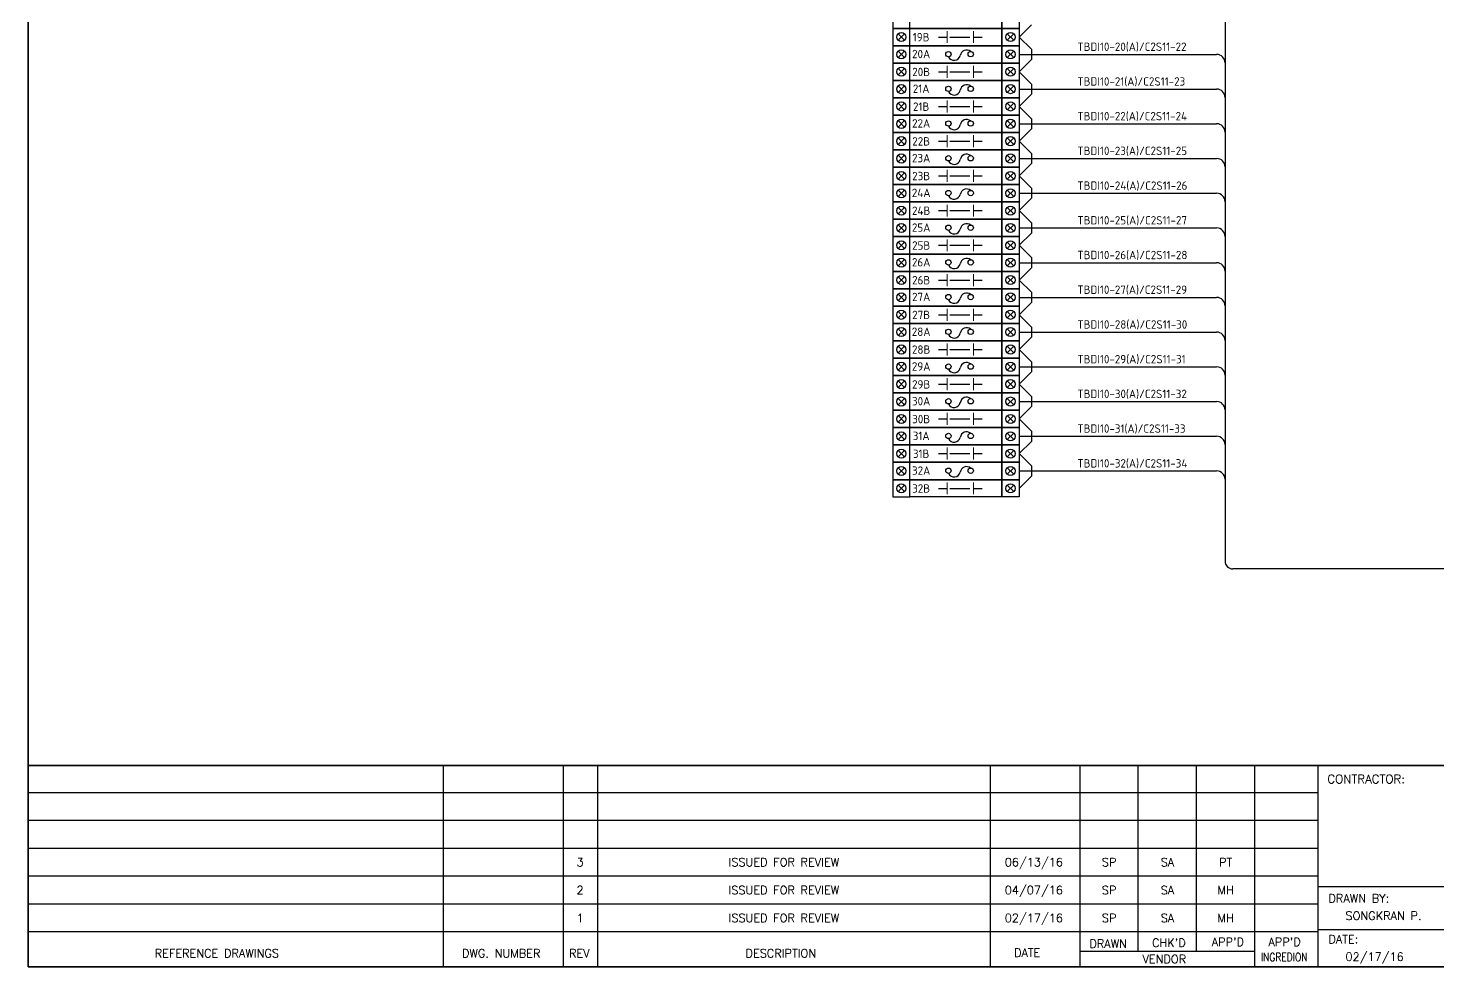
# Model space of a CAD drawing. Header units: inches. Extents: x 579627 to 667544, y 458630 to 507164.
# Drawn here: x 663651 to 665671, y 493540 to 494884 of the extents above; entities that cross this region are included whole.
import ezdxf
from ezdxf.enums import TextEntityAlignment as Align

# ---------------------------------------------------------------- set-up
doc = ezdxf.new("R2010")
doc.units = ezdxf.units.IN
doc.header["$MEASUREMENT"] = 0
for name, color, linetype in [('GT_1', 9, 'Continuous'), ('HELPPOINT', 7, 'Continuous'), ('MEMBER', 7, 'Continuous'), ('power', 7, 'Continuous')]:
    doc.layers.add(name, color=color, linetype=linetype)
doc.styles.add('HTX11', font='O8111901')
doc.styles.add('ISO3098B', font='ISO3098B.shx')
doc.styles.add('ROMANS', font='romans.shx', dxfattribs={"width": 0.85, "height": 25})

# ---------------------------------------------------------------- blocks, each defined once
blk = doc.blocks.new('TPA')
at = {"layer": 'GT_1', "color": 4, "flags": 128}
for points in [[(563383.4, 501946.4), (563383.4, 502273.8)], [(563578.8, 501946.4), (563578.8, 502273.8)], [(563634.6, 501946.4), (563634.6, 502273.8)], [(564274, 501946.4), (564274, 502273.8)], [(564419.8, 501946.4), (564419.8, 502273.8)], [(564514.7, 501971.1), (564514.7, 502273.8)], [(564609.7, 501971.2), (564609.7, 502273.8)], [(564704.3, 501946.4), (564704.3, 502273.8)], [(564807.7, 501946.4), (564807.7, 502273.8)], [(564807.7, 502229.7), (562706.8, 502229.7)], [(564807.7, 502184.4), (562706.8, 502184.4)], [(564807.7, 502139.1), (562706.8, 502139.1)], [(564807.7, 502093.7), (562706.8, 502093.7)], [(565702.1, 502076.3), (564807.7, 502076.3)], [(564807.7, 502048.3), (562706.8, 502048.3)], [(564807.6, 502003), (562706.8, 502003)], [(565702.1, 502006.4), (564807.7, 502006.4)], [(564704.3, 501971.1), (564419.8, 501971.1)]]:
    blk.add_lwpolyline(points, dxfattribs=at)
at = {"layer": 'HELPPOINT', "color": 4, "lineweight": 35}
for p, q in [((562706.8, 501946.4), (562706.8, 505019.3)), ((562706.8, 501946.4), (562706.8, 505019.3)), ((567131, 501946.4), (562706.8, 501946.4)), ((567131, 501946.4), (562706.8, 501946.4))]:
    blk.add_line(p, q, dxfattribs=at)
at = {"layer": 'MEMBER', "color": 4, "lineweight": 35}
blk.add_line((562706.8, 502273.8), (567131, 502273.8), dxfattribs=at)
blk.add_line((562706.8, 502273.8), (567131, 502273.8), dxfattribs=at)
at = {"style": 'HTX11'}
for tag, p in [('A', (566704.3, 502037.1)), ('B', (567038.2, 501963.3))]:
    blk.add_attdef(tag, text='', height=16.8, dxfattribs=at).set_placement(p, align=Align.MIDDLE_CENTER)
at = {"layer": 'MEMBER', "color": 4, "ltscale": 0.8, "style": 'ROMANS'}
for s, height, p in [('CONTRACTOR:', 14.035, (564822.6, 502244.9)), ('DRAWN BY:', 13.49, (564824.3, 502051.1)), ('SONGKRAN P.', 13.495, (564852.1, 502022.7)), ('DRAWN', 13.49, (564435, 501977.3)), ("CHK'D", 13.49, (564537, 501978.7)), ("APP'D", 13.49, (564634.3, 501980.1)), ("APP'D", 13.49, (564726.6, 501980.1)), ('DATE:', 13.49, (564824.3, 501984.5)), ('REFERENCE DRAWINGS', 13.495, (562912.9, 501961.6)), ('DWG. NUMBER', 13.495, (563413.2, 501961.6)), ('REV', 13.49, (563587.7, 501961.6)), ('DESCRIPTION', 13.495, (563875, 501961.6)), ('DATE', 13.49, (564312.3, 501962.5)), ('VENDOR', 13.49, (564521.5, 501952.2)), ('02/17/16', 13.49, (564852.1, 501956))]:
    blk.add_text(s, height=height, dxfattribs=at).set_placement(p)
for s, height, p in [('3', 13.5, (563605.6, 502116.6)), ('ISSUED FOR REVIEW', 13.495, (563937.5, 502116.6)), ('06/13/16', 13.49, (564344.6, 502116.6)), ('SP', 13.49, (564467.2, 502116.6)), ('SA', 13.49, (564562.1, 502116.6)), ('PT', 13.49, (564657, 502116.6)), ('2', 13.5, (563605.6, 502071.2)), ('ISSUED FOR REVIEW', 13.495, (563937.5, 502071.2)), ('04/07/16', 13.49, (564344.6, 502071.2)), ('SP', 13.49, (564467.2, 502071.2)), ('SA', 13.49, (564562.1, 502071.2)), ('MH', 13.49, (564657, 502071.2)), ('1', 13.5, (563605.6, 502025.8)), ('ISSUED FOR REVIEW', 13.495, (563937.5, 502025.8)), ('02/17/16', 13.49, (564344.6, 502025.8)), ('SP', 13.49, (564467.2, 502025.8)), ('SA', 13.49, (564562.1, 502025.8)), ('MH', 13.49, (564657, 502025.8))]:
    blk.add_text(s, height=height, dxfattribs=at).set_placement(p, align=Align.MIDDLE_CENTER)
at = {"layer": 'MEMBER', "color": 4, "ltscale": 0.8, "style": 'ROMANS', "width": 0.8}
blk.add_text('INGREDION', height=13.49, dxfattribs=at).set_placement((564714.3, 501955.4))

msp = doc.modelspace()

# ---------------------------------------------------------------- linework, layer by layer
at = {"color": 4}
for p, q in [((665366.1, 495779.5), (665366.1, 494121)), ((665071.1, 494846.7), (665354.1, 494846.7)), ((665071.1, 494797), (665354.1, 494797)), ((665071.1, 494747.3), (665354.1, 494747.3)), ((665071.1, 494697.6), (665354.1, 494697.6)), ((665071.1, 494647.8), (665354.1, 494647.8)), ((665071.1, 494598.1), (665354.1, 494598.1)), ((665071.1, 494548.4), (665354.1, 494548.4)), ((665071.1, 494498.7), (665354.1, 494498.7)), ((665071.1, 494449), (665354.1, 494449)), ((665071.1, 494399.2), (665354.1, 494399.2)), ((665071.1, 494349.5), (665354.1, 494349.5)), ((665071.1, 494299.8), (665354.1, 494299.8)), ((665071.1, 494250.1), (665354.1, 494250.1)), ((667312.1, 494110), (665377.2, 494110))]:
    msp.add_line(p, q, dxfattribs=at)
at = {"color": 0}
for p, q in [((664906.8, 494876.2), (664897.6, 494867)), ((664897.6, 494876.2), (664906.8, 494867)), ((664955.4, 494871.6), (664967.9, 494871.6)), ((664971.9, 494871.6), (665000.4, 494871.6)), ((665005.5, 494871.6), (665018, 494871.6)), ((665054, 494876.2), (665063.3, 494867)), ((665063.3, 494876.2), (665054, 494867)), ((664906.8, 494826.5), (664897.6, 494817.3)), ((664897.6, 494826.5), (664906.8, 494817.3)), ((664955.4, 494821.9), (664967.9, 494821.9)), ((664971.9, 494821.9), (665000.4, 494821.9)), ((665005.5, 494821.9), (665018, 494821.9)), ((665054, 494826.5), (665063.3, 494817.3)), ((665063.3, 494826.5), (665054, 494817.3)), ((664906.8, 494776.8), (664897.6, 494767.5)), ((664897.6, 494776.8), (664906.8, 494767.5)), ((664955.4, 494772.2), (664967.9, 494772.2)), ((664971.9, 494772.2), (665000.4, 494772.2)), ((665005.5, 494772.2), (665018, 494772.2)), ((665054, 494776.8), (665063.3, 494767.5)), ((665063.3, 494776.8), (665054, 494767.5)), ((664906.8, 494727.1), (664897.6, 494717.8)), ((664897.6, 494727.1), (664906.8, 494717.8)), ((664955.4, 494722.4), (664967.9, 494722.4)), ((664971.9, 494722.4), (665000.4, 494722.4)), ((665005.5, 494722.4), (665018, 494722.4)), ((665054, 494727.1), (665063.3, 494717.8)), ((665063.3, 494727.1), (665054, 494717.8)), ((664906.8, 494677.3), (664897.6, 494668.1)), ((664897.6, 494677.3), (664906.8, 494668.1)), ((664955.4, 494672.7), (664967.9, 494672.7)), ((664971.9, 494672.7), (665000.4, 494672.7)), ((665005.5, 494672.7), (665018, 494672.7)), ((665054, 494677.3), (665063.3, 494668.1)), ((665063.3, 494677.3), (665054, 494668.1)), ((664906.8, 494627.6), (664897.6, 494618.4)), ((664897.6, 494627.6), (664906.8, 494618.4)), ((664955.4, 494623), (664967.9, 494623)), ((664971.9, 494623), (665000.4, 494623)), ((665005.5, 494623), (665018, 494623)), ((665054, 494627.6), (665063.3, 494618.4)), ((665063.3, 494627.6), (665054, 494618.4)), ((664906.8, 494577.9), (664897.6, 494568.6)), ((664897.6, 494577.9), (664906.8, 494568.6)), ((664955.4, 494573.3), (664967.9, 494573.3)), ((664971.9, 494573.3), (665000.4, 494573.3)), ((665005.5, 494573.3), (665018, 494573.3)), ((665054, 494577.9), (665063.3, 494568.6)), ((665063.3, 494577.9), (665054, 494568.6)), ((664906.8, 494528.2), (664897.6, 494518.9)), ((664897.6, 494528.2), (664906.8, 494518.9)), ((665054, 494528.2), (665063.3, 494518.9)), ((665063.3, 494528.2), (665054, 494518.9)), ((664955.4, 494523.5), (664967.9, 494523.5)), ((664971.9, 494523.5), (665000.4, 494523.5)), ((665005.5, 494523.5), (665018, 494523.5)), ((664906.8, 494478.4), (664897.6, 494469.2)), ((664897.6, 494478.4), (664906.8, 494469.2)), ((664955.4, 494473.8), (664967.9, 494473.8)), ((664971.9, 494473.8), (665000.4, 494473.8)), ((665005.5, 494473.8), (665018, 494473.8)), ((665054, 494478.4), (665063.3, 494469.2)), ((665063.3, 494478.4), (665054, 494469.2)), ((664906.8, 494428.7), (664897.6, 494419.5)), ((664897.6, 494428.7), (664906.8, 494419.5)), ((665054, 494428.7), (665063.3, 494419.5)), ((665063.3, 494428.7), (665054, 494419.5)), ((664955.4, 494424.1), (664967.9, 494424.1)), ((664971.9, 494424.1), (665000.4, 494424.1)), ((665005.5, 494424.1), (665018, 494424.1)), ((664906.8, 494379), (664897.6, 494369.7)), ((664897.6, 494379), (664906.8, 494369.7)), ((664955.4, 494374.4), (664967.9, 494374.4)), ((664971.9, 494374.4), (665000.4, 494374.4)), ((665005.5, 494374.4), (665018, 494374.4)), ((665054, 494379), (665063.3, 494369.7)), ((665063.3, 494379), (665054, 494369.7)), ((664906.8, 494329.3), (664897.6, 494320)), ((664897.6, 494329.3), (664906.8, 494320)), ((665054, 494329.3), (665063.3, 494320)), ((665063.3, 494329.3), (665054, 494320)), ((664955.4, 494324.6), (664967.9, 494324.6)), ((664971.9, 494324.6), (665000.4, 494324.6)), ((665005.5, 494324.6), (665018, 494324.6)), ((664906.8, 494279.5), (664897.6, 494270.3)), ((664897.6, 494279.5), (664906.8, 494270.3)), ((664955.4, 494274.9), (664967.9, 494274.9)), ((664971.9, 494274.9), (665000.4, 494274.9)), ((665005.5, 494274.9), (665018, 494274.9)), ((665054, 494279.5), (665063.3, 494270.3)), ((665063.3, 494279.5), (665054, 494270.3)), ((664906.8, 494229.8), (664897.6, 494220.6)), ((664897.6, 494229.8), (664906.8, 494220.6)), ((664955.4, 494225.2), (664967.9, 494225.2)), ((664971.9, 494225.2), (665000.4, 494225.2)), ((665005.5, 494225.2), (665018, 494225.2)), ((665054, 494229.8), (665063.3, 494220.6)), ((665063.3, 494229.8), (665054, 494220.6))]:
    msp.add_line(p, q, dxfattribs=at)
at = {"color": 0, "lineweight": 9}
for p, q in [((664967.9, 494863.1), (664967.9, 494880.1)), ((665005.5, 494863.1), (665005.5, 494880.1)), ((664967.9, 494813.3), (664967.9, 494830.4)), ((665005.5, 494813.3), (665005.5, 494830.4)), ((664967.9, 494763.6), (664967.9, 494780.7)), ((665005.5, 494763.6), (665005.5, 494780.7)), ((664967.9, 494713.9), (664967.9, 494731)), ((665005.5, 494713.9), (665005.5, 494731)), ((664967.9, 494664.2), (664967.9, 494681.2)), ((665005.5, 494664.2), (665005.5, 494681.2)), ((664967.9, 494614.5), (664967.9, 494631.5)), ((665005.5, 494614.5), (665005.5, 494631.5)), ((664967.9, 494564.7), (664967.9, 494581.8)), ((665005.5, 494564.7), (665005.5, 494581.8)), ((664967.9, 494515), (664967.9, 494532.1)), ((665005.5, 494515), (665005.5, 494532.1)), ((664967.9, 494465.3), (664967.9, 494482.3)), ((665005.5, 494465.3), (665005.5, 494482.3)), ((664967.9, 494415.6), (664967.9, 494432.6)), ((665005.5, 494415.6), (665005.5, 494432.6)), ((664967.9, 494365.8), (664967.9, 494382.9)), ((665005.5, 494365.8), (665005.5, 494382.9)), ((664967.9, 494316.1), (664967.9, 494333.2)), ((665005.5, 494316.1), (665005.5, 494333.2)), ((664967.9, 494266.4), (664967.9, 494283.5)), ((665005.5, 494266.4), (665005.5, 494283.5)), ((664967.9, 494216.7), (664967.9, 494233.7)), ((665005.5, 494216.7), (665005.5, 494233.7))]:
    msp.add_line(p, q, dxfattribs=at)
at = {"color": 1}
for p, q in [((665071.1, 494871.6), (665088.7, 494889.2)), ((665071.1, 494871.6), (665088.7, 494854)), ((664906.8, 494851.4), (664897.6, 494842.1)), ((664897.6, 494851.4), (664906.8, 494842.1)), ((665054, 494851.4), (665063.3, 494842.1)), ((665063.3, 494851.4), (665054, 494842.1)), ((665088.7, 494854), (665088.7, 494839.5)), ((665071.1, 494821.9), (665088.7, 494839.5)), ((665071.1, 494821.9), (665088.7, 494804.3)), ((664906.8, 494801.6), (664897.6, 494792.4)), ((664897.6, 494801.6), (664906.8, 494792.4)), ((665054, 494801.6), (665063.3, 494792.4)), ((665063.3, 494801.6), (665054, 494792.4)), ((665088.7, 494804.3), (665088.7, 494789.7)), ((665071.1, 494772.2), (665088.7, 494789.7)), ((665071.1, 494772.2), (665088.7, 494754.6)), ((664906.8, 494751.9), (664897.6, 494742.7)), ((664897.6, 494751.9), (664906.8, 494742.7)), ((665054, 494751.9), (665063.3, 494742.7)), ((665063.3, 494751.9), (665054, 494742.7)), ((665088.7, 494754.6), (665088.7, 494740)), ((665071.1, 494722.4), (665088.7, 494740)), ((665071.1, 494722.4), (665088.7, 494704.9)), ((664906.8, 494702.2), (664897.6, 494692.9)), ((664897.6, 494702.2), (664906.8, 494692.9)), ((665054, 494702.2), (665063.3, 494692.9)), ((665063.3, 494702.2), (665054, 494692.9)), ((665071.1, 494672.7), (665088.7, 494690.3)), ((665088.7, 494704.9), (665088.7, 494690.3)), ((665071.1, 494672.7), (665088.7, 494655.1)), ((664906.8, 494652.5), (664897.6, 494643.2)), ((664897.6, 494652.5), (664906.8, 494643.2)), ((665054, 494652.5), (665063.3, 494643.2)), ((665063.3, 494652.5), (665054, 494643.2)), ((665088.7, 494655.1), (665088.7, 494640.6)), ((665071.1, 494623), (665088.7, 494640.6)), ((665071.1, 494623), (665088.7, 494605.4)), ((664906.8, 494602.8), (664897.6, 494593.5)), ((664897.6, 494602.8), (664906.8, 494593.5)), ((665054, 494602.8), (665063.3, 494593.5)), ((665063.3, 494602.8), (665054, 494593.5)), ((665071.1, 494573.3), (665088.7, 494590.8)), ((665088.7, 494605.4), (665088.7, 494590.8)), ((665071.1, 494573.3), (665088.7, 494555.7)), ((664906.8, 494553), (664897.6, 494543.8)), ((664897.6, 494553), (664906.8, 494543.8)), ((665054, 494553), (665063.3, 494543.8)), ((665063.3, 494553), (665054, 494543.8)), ((665088.7, 494555.7), (665088.7, 494541.1)), ((665071.1, 494523.5), (665088.7, 494541.1)), ((665071.1, 494523.5), (665088.7, 494506)), ((664906.8, 494503.3), (664897.6, 494494.1)), ((664897.6, 494503.3), (664906.8, 494494.1)), ((665054, 494503.3), (665063.3, 494494.1)), ((665063.3, 494503.3), (665054, 494494.1)), ((665071.1, 494473.8), (665088.7, 494491.4)), ((665088.7, 494506), (665088.7, 494491.4)), ((665071.1, 494473.8), (665088.7, 494456.2)), ((664906.8, 494453.6), (664897.6, 494444.3)), ((664897.6, 494453.6), (664906.8, 494444.3)), ((665054, 494453.6), (665063.3, 494444.3)), ((665063.3, 494453.6), (665054, 494444.3)), ((665088.7, 494456.2), (665088.7, 494441.7)), ((665071.1, 494424.1), (665088.7, 494441.7)), ((665071.1, 494424.1), (665088.7, 494406.5)), ((664906.8, 494403.9), (664897.6, 494394.6)), ((664897.6, 494403.9), (664906.8, 494394.6)), ((665054, 494403.9), (665063.3, 494394.6)), ((665063.3, 494403.9), (665054, 494394.6)), ((665071.1, 494374.4), (665088.7, 494391.9)), ((665088.7, 494406.5), (665088.7, 494391.9)), ((665071.1, 494374.4), (665088.7, 494356.8)), ((664906.8, 494354.1), (664897.6, 494344.9)), ((664897.6, 494354.1), (664906.8, 494344.9)), ((665054, 494354.1), (665063.3, 494344.9)), ((665063.3, 494354.1), (665054, 494344.9)), ((665088.7, 494356.8), (665088.7, 494342.2)), ((665071.1, 494324.6), (665088.7, 494342.2)), ((665071.1, 494324.6), (665088.7, 494307.1)), ((665088.7, 494307.1), (665088.7, 494292.5)), ((664906.8, 494304.4), (664897.6, 494295.2)), ((664897.6, 494304.4), (664906.8, 494295.2)), ((665054, 494304.4), (665063.3, 494295.2)), ((665063.3, 494304.4), (665054, 494295.2)), ((665071.1, 494274.9), (665088.7, 494292.5)), ((665088.7, 494292.5), (665088.7, 494292.5)), ((665071.1, 494274.9), (665088.7, 494257.3)), ((664906.8, 494254.7), (664897.6, 494245.4)), ((664897.6, 494254.7), (664906.8, 494245.4)), ((665054, 494254.7), (665063.3, 494245.4)), ((665063.3, 494254.7), (665054, 494245.4)), ((665088.7, 494257.3), (665088.7, 494242.8)), ((665071.1, 494225.2), (665088.7, 494242.8)), ((665088.7, 494242.8), (665088.7, 494242.8))]:
    msp.add_line(p, q, dxfattribs=at)
at = {"color": 0, "const_width": 0.3}
for points in [[(664889.8, 494908.9), (665071.1, 494908.9), (665071.1, 494859.2), (664889.8, 494859.2), (664889.8, 494908.9)], [(664889.8, 494859.2), (665071.1, 494859.2), (665071.1, 494809.4), (664889.8, 494809.4), (664889.8, 494859.2)], [(664889.8, 494809.4), (665071.1, 494809.4), (665071.1, 494759.7), (664889.8, 494759.7), (664889.8, 494809.4)], [(664889.8, 494759.7), (665071.1, 494759.7), (665071.1, 494710), (664889.8, 494710), (664889.8, 494759.7)], [(664889.8, 494710), (665071.1, 494710), (665071.1, 494660.3), (664889.8, 494660.3), (664889.8, 494710)], [(664889.8, 494660.3), (665071.1, 494660.3), (665071.1, 494610.6), (664889.8, 494610.6), (664889.8, 494660.3)], [(664889.8, 494610.6), (665071.1, 494610.6), (665071.1, 494560.8), (664889.8, 494560.8), (664889.8, 494610.6)], [(664889.8, 494560.8), (665071.1, 494560.8), (665071.1, 494511.1), (664889.8, 494511.1), (664889.8, 494560.8)], [(664889.8, 494511.1), (665071.1, 494511.1), (665071.1, 494461.4), (664889.8, 494461.4), (664889.8, 494511.1)], [(664889.8, 494461.4), (665071.1, 494461.4), (665071.1, 494411.7), (664889.8, 494411.7), (664889.8, 494461.4)], [(664889.8, 494411.7), (665071.1, 494411.7), (665071.1, 494361.9), (664889.8, 494361.9), (664889.8, 494411.7)], [(664889.8, 494361.9), (665071.1, 494361.9), (665071.1, 494312.2), (664889.8, 494312.2), (664889.8, 494361.9)], [(664889.8, 494312.2), (665071.1, 494312.2), (665071.1, 494262.5), (664889.8, 494262.5), (664889.8, 494312.2)], [(664889.8, 494262.5), (665071.1, 494262.5), (665071.1, 494212.8), (664889.8, 494212.8), (664889.8, 494262.5)]]:
    msp.add_lwpolyline(points, dxfattribs=at)
at = {"color": 1}
for points in [[(664914.6, 494908.9), (664889.8, 494908.9), (664889.8, 494884), (664914.6, 494884)], [(664914.6, 494908.9), (665046.2, 494908.9), (665046.2, 494884), (664914.6, 494884)], [(665046.2, 494908.9), (665071.1, 494908.9), (665071.1, 494884), (665046.2, 494884)], [(664914.6, 494859.2), (664889.8, 494859.2), (664889.8, 494834.3), (664914.6, 494834.3)], [(664914.6, 494859.2), (665046.2, 494859.2), (665046.2, 494834.3), (664914.6, 494834.3)], [(665046.2, 494859.2), (665071.1, 494859.2), (665071.1, 494834.3), (665046.2, 494834.3)], [(664914.6, 494809.4), (664889.8, 494809.4), (664889.8, 494784.6), (664914.6, 494784.6)], [(664914.6, 494809.4), (665046.2, 494809.4), (665046.2, 494784.6), (664914.6, 494784.6)], [(665046.2, 494809.4), (665071.1, 494809.4), (665071.1, 494784.6), (665046.2, 494784.6)], [(664914.6, 494759.7), (664889.8, 494759.7), (664889.8, 494734.9), (664914.6, 494734.9)], [(664914.6, 494759.7), (665046.2, 494759.7), (665046.2, 494734.9), (664914.6, 494734.9)], [(665046.2, 494759.7), (665071.1, 494759.7), (665071.1, 494734.9), (665046.2, 494734.9)], [(664914.6, 494710), (664889.8, 494710), (664889.8, 494685.1), (664914.6, 494685.1)], [(664914.6, 494710), (665046.2, 494710), (665046.2, 494685.1), (664914.6, 494685.1)], [(665046.2, 494710), (665071.1, 494710), (665071.1, 494685.1), (665046.2, 494685.1)], [(664914.6, 494660.3), (664889.8, 494660.3), (664889.8, 494635.4), (664914.6, 494635.4)], [(664914.6, 494660.3), (665046.2, 494660.3), (665046.2, 494635.4), (664914.6, 494635.4)], [(665046.2, 494660.3), (665071.1, 494660.3), (665071.1, 494635.4), (665046.2, 494635.4)], [(664914.6, 494610.6), (664889.8, 494610.6), (664889.8, 494585.7), (664914.6, 494585.7)], [(664914.6, 494610.6), (665046.2, 494610.6), (665046.2, 494585.7), (664914.6, 494585.7)], [(665046.2, 494610.6), (665071.1, 494610.6), (665071.1, 494585.7), (665046.2, 494585.7)], [(664914.6, 494560.8), (664889.8, 494560.8), (664889.8, 494536), (664914.6, 494536)], [(664914.6, 494560.8), (665046.2, 494560.8), (665046.2, 494536), (664914.6, 494536)], [(665046.2, 494560.8), (665071.1, 494560.8), (665071.1, 494536), (665046.2, 494536)], [(664914.6, 494511.1), (664889.8, 494511.1), (664889.8, 494486.2), (664914.6, 494486.2)], [(664914.6, 494511.1), (665046.2, 494511.1), (665046.2, 494486.2), (664914.6, 494486.2)], [(665046.2, 494511.1), (665071.1, 494511.1), (665071.1, 494486.2), (665046.2, 494486.2)], [(664914.6, 494461.4), (664889.8, 494461.4), (664889.8, 494436.5), (664914.6, 494436.5)], [(664914.6, 494461.4), (665046.2, 494461.4), (665046.2, 494436.5), (664914.6, 494436.5)], [(665046.2, 494461.4), (665071.1, 494461.4), (665071.1, 494436.5), (665046.2, 494436.5)], [(664914.6, 494411.7), (664889.8, 494411.7), (664889.8, 494386.8), (664914.6, 494386.8)], [(664914.6, 494411.7), (665046.2, 494411.7), (665046.2, 494386.8), (664914.6, 494386.8)], [(665046.2, 494411.7), (665071.1, 494411.7), (665071.1, 494386.8), (665046.2, 494386.8)], [(664914.6, 494361.9), (664889.8, 494361.9), (664889.8, 494337.1), (664914.6, 494337.1)], [(664914.6, 494361.9), (665046.2, 494361.9), (665046.2, 494337.1), (664914.6, 494337.1)], [(665046.2, 494361.9), (665071.1, 494361.9), (665071.1, 494337.1), (665046.2, 494337.1)], [(664914.6, 494312.2), (664889.8, 494312.2), (664889.8, 494287.4), (664914.6, 494287.4)], [(664914.6, 494312.2), (665046.2, 494312.2), (665046.2, 494287.4), (664914.6, 494287.4)], [(665046.2, 494312.2), (665071.1, 494312.2), (665071.1, 494287.4), (665046.2, 494287.4)], [(664914.6, 494262.5), (664889.8, 494262.5), (664889.8, 494237.6), (664914.6, 494237.6)], [(664914.6, 494262.5), (665046.2, 494262.5), (665046.2, 494237.6), (664914.6, 494237.6)], [(665046.2, 494262.5), (665071.1, 494262.5), (665071.1, 494237.6), (665046.2, 494237.6)]]:
    msp.add_lwpolyline(points, close=True, dxfattribs=at)
at = {"color": 0}
for points in [[(664914.6, 494884), (664889.8, 494884), (664889.8, 494859.2), (664914.6, 494859.2)], [(664914.6, 494884), (665046.2, 494884), (665046.2, 494859.2), (664914.6, 494859.2)], [(665046.2, 494884), (665071.1, 494884), (665071.1, 494859.2), (665046.2, 494859.2)], [(664914.6, 494834.3), (664889.8, 494834.3), (664889.8, 494809.4), (664914.6, 494809.4)], [(664914.6, 494834.3), (665046.2, 494834.3), (665046.2, 494809.4), (664914.6, 494809.4)], [(665046.2, 494834.3), (665071.1, 494834.3), (665071.1, 494809.4), (665046.2, 494809.4)], [(664914.6, 494784.6), (664889.8, 494784.6), (664889.8, 494759.7), (664914.6, 494759.7)], [(664914.6, 494784.6), (665046.2, 494784.6), (665046.2, 494759.7), (664914.6, 494759.7)], [(665046.2, 494784.6), (665071.1, 494784.6), (665071.1, 494759.7), (665046.2, 494759.7)], [(664914.6, 494734.9), (664889.8, 494734.9), (664889.8, 494710), (664914.6, 494710)], [(664914.6, 494734.9), (665046.2, 494734.9), (665046.2, 494710), (664914.6, 494710)], [(665046.2, 494734.9), (665071.1, 494734.9), (665071.1, 494710), (665046.2, 494710)], [(664914.6, 494685.1), (664889.8, 494685.1), (664889.8, 494660.3), (664914.6, 494660.3)], [(664914.6, 494685.1), (665046.2, 494685.1), (665046.2, 494660.3), (664914.6, 494660.3)], [(665046.2, 494685.1), (665071.1, 494685.1), (665071.1, 494660.3), (665046.2, 494660.3)], [(664914.6, 494635.4), (664889.8, 494635.4), (664889.8, 494610.6), (664914.6, 494610.6)], [(664914.6, 494635.4), (665046.2, 494635.4), (665046.2, 494610.6), (664914.6, 494610.6)], [(665046.2, 494635.4), (665071.1, 494635.4), (665071.1, 494610.6), (665046.2, 494610.6)], [(664914.6, 494585.7), (664889.8, 494585.7), (664889.8, 494560.8), (664914.6, 494560.8)], [(664914.6, 494585.7), (665046.2, 494585.7), (665046.2, 494560.8), (664914.6, 494560.8)], [(665046.2, 494585.7), (665071.1, 494585.7), (665071.1, 494560.8), (665046.2, 494560.8)], [(664914.6, 494536), (664889.8, 494536), (664889.8, 494511.1), (664914.6, 494511.1)], [(664914.6, 494536), (665046.2, 494536), (665046.2, 494511.1), (664914.6, 494511.1)], [(665046.2, 494536), (665071.1, 494536), (665071.1, 494511.1), (665046.2, 494511.1)], [(664914.6, 494486.2), (664889.8, 494486.2), (664889.8, 494461.4), (664914.6, 494461.4)], [(664914.6, 494486.2), (665046.2, 494486.2), (665046.2, 494461.4), (664914.6, 494461.4)], [(665046.2, 494486.2), (665071.1, 494486.2), (665071.1, 494461.4), (665046.2, 494461.4)], [(664914.6, 494436.5), (664889.8, 494436.5), (664889.8, 494411.7), (664914.6, 494411.7)], [(664914.6, 494436.5), (665046.2, 494436.5), (665046.2, 494411.7), (664914.6, 494411.7)], [(665046.2, 494436.5), (665071.1, 494436.5), (665071.1, 494411.7), (665046.2, 494411.7)], [(664914.6, 494386.8), (664889.8, 494386.8), (664889.8, 494361.9), (664914.6, 494361.9)], [(664914.6, 494386.8), (665046.2, 494386.8), (665046.2, 494361.9), (664914.6, 494361.9)], [(665046.2, 494386.8), (665071.1, 494386.8), (665071.1, 494361.9), (665046.2, 494361.9)], [(664914.6, 494337.1), (664889.8, 494337.1), (664889.8, 494312.2), (664914.6, 494312.2)], [(664914.6, 494337.1), (665046.2, 494337.1), (665046.2, 494312.2), (664914.6, 494312.2)], [(665046.2, 494337.1), (665071.1, 494337.1), (665071.1, 494312.2), (665046.2, 494312.2)], [(664914.6, 494287.4), (664889.8, 494287.4), (664889.8, 494262.5), (664914.6, 494262.5)], [(664914.6, 494287.4), (665046.2, 494287.4), (665046.2, 494262.5), (664914.6, 494262.5)], [(665046.2, 494287.4), (665071.1, 494287.4), (665071.1, 494262.5), (665046.2, 494262.5)], [(664914.6, 494237.6), (664889.8, 494237.6), (664889.8, 494212.8), (664914.6, 494212.8)], [(664914.6, 494237.6), (665046.2, 494237.6), (665046.2, 494212.8), (664914.6, 494212.8)], [(665046.2, 494237.6), (665071.1, 494237.6), (665071.1, 494212.8), (665046.2, 494212.8)]]:
    msp.add_lwpolyline(points, close=True, dxfattribs=at)
for centre in [(664902.2, 494871.6), (665058.7, 494871.6), (664902.2, 494821.9), (665058.7, 494821.9), (664902.2, 494772.2), (665058.7, 494772.2), (664902.2, 494722.4), (665058.7, 494722.4), (664902.2, 494672.7), (665058.7, 494672.7), (664902.2, 494623), (665058.7, 494623), (664902.2, 494573.3), (665058.7, 494573.3), (664902.2, 494523.5), (665058.7, 494523.5), (664902.2, 494473.8), (665058.7, 494473.8), (664902.2, 494424.1), (665058.7, 494424.1), (664902.2, 494374.4), (665058.7, 494374.4), (664902.2, 494324.6), (665058.7, 494324.6), (664902.2, 494274.9), (665058.7, 494274.9), (664902.2, 494225.2), (665058.7, 494225.2)]:
    msp.add_circle(centre, 6.54, dxfattribs=at)
at = {"color": 1}
for centre in [(664902.2, 494846.7), (665058.7, 494846.7), (664902.2, 494797), (665058.7, 494797), (664902.2, 494747.3), (665058.7, 494747.3), (664902.2, 494697.6), (665058.7, 494697.6), (664902.2, 494647.8), (665058.7, 494647.8), (664902.2, 494598.1), (665058.7, 494598.1), (664902.2, 494548.4), (665058.7, 494548.4), (664902.2, 494498.7), (665058.7, 494498.7), (664902.2, 494449), (665058.7, 494449), (664902.2, 494399.2), (665058.7, 494399.2), (664902.2, 494349.5), (665058.7, 494349.5), (664902.2, 494299.8), (665058.7, 494299.8), (664902.2, 494250.1), (665058.7, 494250.1)]:
    msp.add_circle(centre, 6.54, dxfattribs=at)
at = {"color": 4}
for centre, radius, start, end in [((665354.1, 494834.7), 12, 0, 90), ((665354.1, 494785), 12, 0, 90), ((665354.1, 494735.3), 12, 0, 90), ((665354.1, 494685.6), 12, 0, 90), ((665354.1, 494635.8), 12, 0, 90), ((665354.1, 494586.1), 12, 0, 90), ((665354.1, 494536.4), 12, 0, 90), ((665354.1, 494486.7), 12, 0, 90), ((665354.1, 494437), 12, 0, 90), ((665354.1, 494387.2), 12, 0, 90), ((665354.1, 494337.5), 12, 0, 90), ((665354.1, 494287.8), 12, 0, 90), ((665354.1, 494238.1), 12, 0, 90), ((665377.2, 494121), 11.1, 180.0002, 270), ((665377.2, 494121), 11.1, 180, 270)]:
    msp.add_arc(centre, radius, start, end, dxfattribs=at)
at = {"layer": 'power', "color": 1}
for centre in [(664969.7, 494847.1), (665001.6, 494847.1), (664969.7, 494797.4), (665001.6, 494797.4), (664969.7, 494747.7), (665001.6, 494747.7), (664969.7, 494698), (665001.6, 494698), (664969.7, 494648.2), (665001.6, 494648.2), (664969.7, 494598.5), (665001.6, 494598.5), (664969.7, 494548.8), (665001.6, 494548.8), (664969.7, 494499.1), (665001.6, 494499.1), (664969.7, 494449.3), (665001.6, 494449.3), (664969.7, 494399.6), (665001.6, 494399.6), (664969.7, 494349.9), (665001.6, 494349.9), (664969.7, 494300.2), (665001.6, 494300.2), (664969.7, 494250.4), (665001.6, 494250.4)]:
    msp.add_circle(centre, 3.81, dxfattribs=at)
for centre, radius, start, end in [((664995.8, 494843.7), 9.24, 51.1309, 171.3254), ((664977.9, 494847.3), 9.07, 206.1634, 346.0383), ((664977.9, 494797.6), 9.07, 206.1634, 346.0383), ((664995.8, 494794), 9.24, 51.1309, 171.3254), ((664995.8, 494744.3), 9.24, 51.1309, 171.3254), ((664977.9, 494747.9), 9.07, 206.1634, 346.0383), ((664977.9, 494698.2), 9.07, 206.1634, 346.0383), ((664995.8, 494694.6), 9.24, 51.1309, 171.3254), ((664995.8, 494644.8), 9.24, 51.1309, 171.3254), ((664977.9, 494648.4), 9.07, 206.1634, 346.0383), ((664977.9, 494598.7), 9.07, 206.1634, 346.0383), ((664995.8, 494595.1), 9.24, 51.1309, 171.3254), ((664995.8, 494545.4), 9.24, 51.1309, 171.3254), ((664977.9, 494549), 9.07, 206.1634, 346.0383), ((664977.9, 494499.3), 9.07, 206.1634, 346.0383), ((664995.8, 494495.7), 9.24, 51.1309, 171.3254), ((664977.9, 494449.5), 9.07, 206.1634, 346.0383), ((664995.8, 494446), 9.24, 51.1309, 171.3254), ((664977.9, 494399.8), 9.07, 206.1634, 346.0383), ((664995.8, 494396.2), 9.24, 51.1309, 171.3254), ((664977.9, 494350.1), 9.07, 206.1634, 346.0383), ((664995.8, 494346.5), 9.24, 51.1309, 171.3254), ((664995.8, 494296.8), 9.24, 51.1309, 171.3254), ((664977.9, 494300.4), 9.07, 206.1634, 346.0383), ((664977.9, 494250.6), 9.07, 206.1634, 346.0383), ((664995.8, 494247.1), 9.24, 51.1309, 171.3254)]:
    msp.add_arc(centre, radius, start, end, dxfattribs=at)

# ---------------------------------------------------------------- block references
at = {"xscale": 0.8800000000046566, "yscale": 0.8800000000046566, "zscale": 0.8800000000000001}
msp.add_blockref('TPA', (168468.9, 51827.1), dxfattribs=at)

# ---------------------------------------------------------------- texts
at = {"color": 4, "style": 'ISO3098B'}
for s, p in [('TBDI10-20(A)/C2S11-22', (665154.5, 494851.7)), ('TBDI10-21(A)/C2S11-23', (665154.5, 494802)), ('TBDI10-22(A)/C2S11-24', (665154.5, 494752.3)), ('TBDI10-23(A)/C2S11-25', (665154.5, 494702.6)), ('TBDI10-24(A)/C2S11-26', (665154.5, 494652.8)), ('TBDI10-25(A)/C2S11-27', (665154.5, 494603.1)), ('TBDI10-26(A)/C2S11-28', (665154.5, 494553.4)), ('TBDI10-27(A)/C2S11-29', (665154.5, 494503.7)), ('TBDI10-28(A)/C2S11-30', (665154.5, 494453.9)), ('TBDI10-29(A)/C2S11-31', (665154.5, 494404.2)), ('TBDI10-30(A)/C2S11-32', (665154.5, 494354.5)), ('TBDI10-31(A)/C2S11-33', (665154.5, 494304.8)), ('TBDI10-32(A)/C2S11-34', (665154.5, 494255))]:
    msp.add_text(s, height=12, dxfattribs=at).set_placement(p)
at = {"layer": 'power', "color": 0, "style": 'ISO3098B'}
for s, p in [('19B', (664930.6, 494871.4)), ('20A', (664930.6, 494847.3)), ('20B', (664930.6, 494821.6)), ('21A', (664930.6, 494797.6)), ('21B', (664930.6, 494771.9)), ('22A', (664930.6, 494747.9)), ('22B', (664930.6, 494722.2)), ('23A', (664930.6, 494698.2)), ('23B', (664930.6, 494672.5)), ('24A', (664930.6, 494648.4)), ('24B', (664930.6, 494622.8)), ('25A', (664930.6, 494598.7)), ('25B', (664930.6, 494573)), ('26A', (664930.6, 494549)), ('26B', (664930.6, 494523.3)), ('27A', (664930.6, 494499.3)), ('27B', (664930.6, 494473.6)), ('28A', (664930.6, 494449.5)), ('28B', (664930.6, 494423.9)), ('29A', (664930.6, 494399.8)), ('29B', (664930.6, 494374.1)), ('30A', (664930.6, 494350.1)), ('30B', (664930.6, 494324.4)), ('31A', (664930.6, 494300.4)), ('31B', (664930.6, 494274.7)), ('32A', (664930.6, 494250.6)), ('32B', (664930.6, 494225))]:
    msp.add_text(s, height=12.02, dxfattribs=at).set_placement(p, align=Align.MIDDLE_CENTER)

doc.saveas('drawing.dxf')
